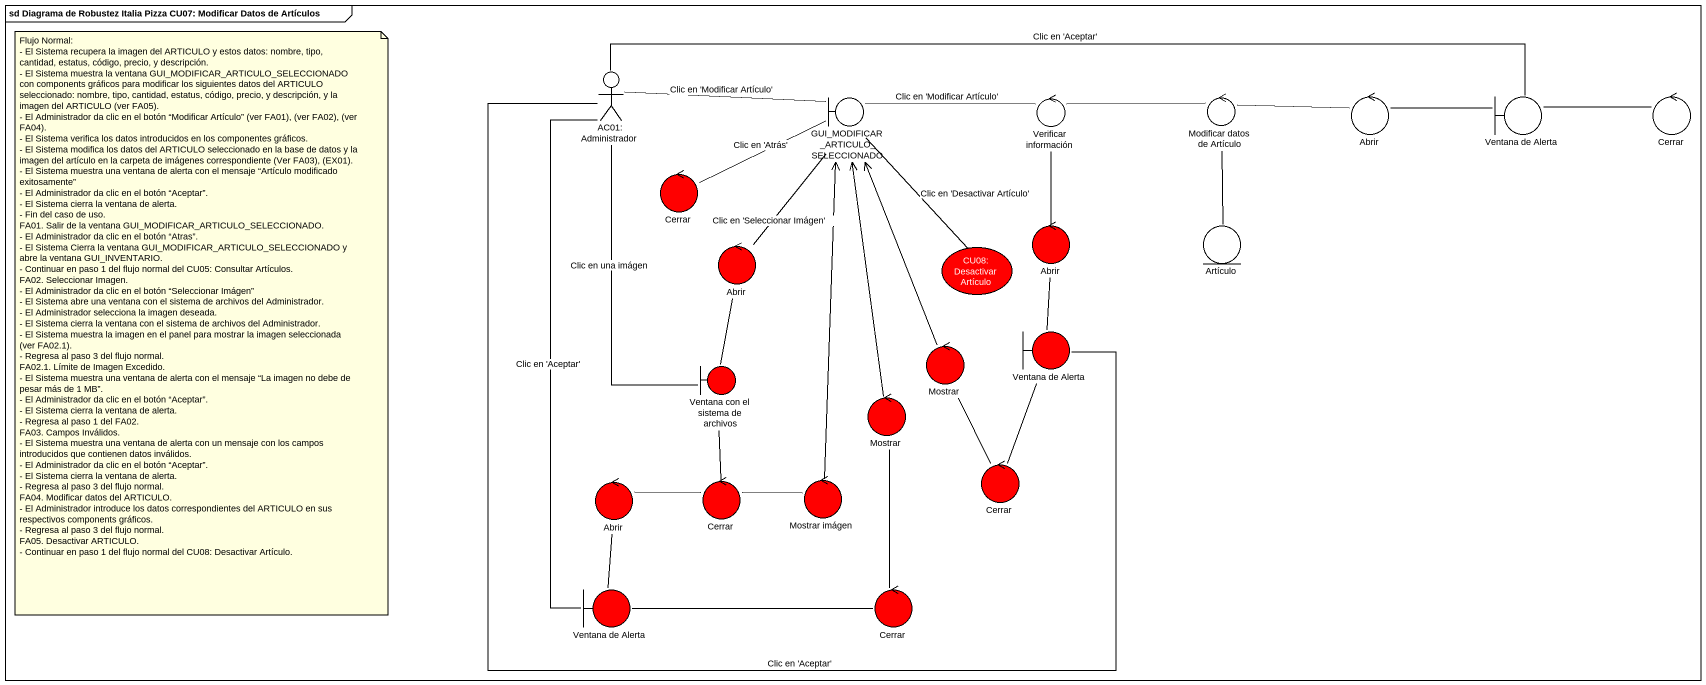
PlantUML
@startuml
mainframe sd Diagrama de Robustez Italia Pizza CU07: Modificar Datos de Artículos
actor "AC01: Administrador" as AC01_Administrador
boundary "GUI_MODIFICAR_ARTICULO_SELECCIONADO" as GUI_MODIFICAR_ARTICULO
control "Verificar información" as Verificar_información
control "Modificar datos de Artículo" as Modificar_datos_de_Artículo
control Abrir
boundary "Ventana de Alerta" as Ventana_de_Alerta
control Cerrar
control "Cerrar" as Cerrar_2 #FF0000
control "Abrir" as Abrir_2 #FF0000
usecase "CU08: Desactivar Artículo" as CU08_Desactivar_Artículo #FF0000
control "Abrir" as Abrir_3 #FF0000
entity Artículo
boundary "Ventana de Alerta" as Ventana_de_Alerta_2 #FF0000
boundary "Ventana con el sistema de archivos" as Ventana_con_el_sistema_de #FF0000
control Mostrar #FF0000
control "Mostrar" as Mostrar_2 #FF0000
control "Abrir" as Abrir_4 #FF0000
control "Cerrar" as Cerrar_3 #FF0000
control "Mostrar imágen" as Mostrar_imágen #FF0000
control "Cerrar" as Cerrar_4 #FF0000
boundary "Ventana de Alerta" as Ventana_de_Alerta_3 #FF0000
control "Cerrar" as Cerrar_5 #FF0000
AC01_Administrador -right- GUI_MODIFICAR_ARTICULO : Clic en 'Modificar Artículo'
AC01_Administrador -right- Ventana_de_Alerta : Clic en 'Aceptar'
AC01_Administrador -right- Ventana_de_Alerta_2 : Clic en 'Aceptar'
AC01_Administrador -- Ventana_con_el_sistema_de : Clic en una imágen
AC01_Administrador -- Ventana_de_Alerta_3 : Clic en 'Aceptar'
GUI_MODIFICAR_ARTICULO -right- Verificar_información : Clic en 'Modificar Artículo'
GUI_MODIFICAR_ARTICULO -left- Cerrar_2 : Clic en 'Atrás'
GUI_MODIFICAR_ARTICULO -- Abrir_2 : Clic en 'Seleccionar Imágen'
GUI_MODIFICAR_ARTICULO -- CU08_Desactivar_Artículo : Clic en 'Desactivar Artículo'
Verificar_información -right- Modificar_datos_de_Artículo
Verificar_información -- Abrir_3
Modificar_datos_de_Artículo -right- Abrir
Modificar_datos_de_Artículo -- Artículo
Abrir -right- Ventana_de_Alerta
Ventana_de_Alerta -right- Cerrar
Abrir_2 -- Ventana_con_el_sistema_de
Abrir_3 -- Ventana_de_Alerta_2
Ventana_de_Alerta_2 -- Cerrar_4
Ventana_con_el_sistema_de -- Cerrar_3
Mostrar -up-> GUI_MODIFICAR_ARTICULO
Mostrar -- Cerrar_4
Mostrar_2 -up-> GUI_MODIFICAR_ARTICULO
Mostrar_2 -- Cerrar_5
Abrir_4 -- Ventana_de_Alerta_3
Cerrar_3 -left- Abrir_4
Cerrar_3 -right- Mostrar_imágen
Mostrar_imágen -up-> GUI_MODIFICAR_ARTICULO
Ventana_de_Alerta_3 -right- Cerrar_5
note as N1
  Flujo Normal:
  - El Sistema recupera la imagen del ARTICULO y estos datos: nombre, tipo, cantidad, estatus, código, precio, y descripción.
  - El Sistema muestra la ventana GUI_MODIFICAR_ARTICULO_SELECCIONADO con components gráficos para modificar los siguientes datos del ARTICULO seleccionado: nombre, tipo, cantidad, estatus, código, precio, y descripción, y la imagen del ARTICULO (ver FA05).
  - El Administrador da clic en el botón “Modificar Artículo” (ver FA01), (ver FA02), (ver FA04).
  - El Sistema verifica los datos introducidos en los componentes gráficos.
  - El Sistema modifica los datos del ARTICULO seleccionado en la base de datos y la imagen del artículo en la carpeta de imágenes correspondiente (Ver FA03), (EX01).
  - El Sistema muestra una ventana de alerta con el mensaje “Artículo modificado exitosamente”
  - El Administrador da clic en el botón “Aceptar”.
  - El Sistema cierra la ventana de alerta.
  - Fin del caso de uso.
  FA01. Salir de la ventana GUI_MODIFICAR_ARTICULO_SELECCIONADO.
  - El Administrador da clic en el botón “Atras”.
  - El Sistema Cierra la ventana GUI_MODIFICAR_ARTICULO_SELECCIONADO y abre la ventana GUI_INVENTARIO.
  - Continuar en paso 1 del flujo normal del CU05: Consultar Artículos.
  FA02. Seleccionar Imagen.
  - El Administrador da clic en el botón “Seleccionar Imágen”
  - El Sistema abre una ventana con el sistema de archivos del Administrador.
  - El Administrador selecciona la imagen deseada.
  - El Sistema cierra la ventana con el sistema de archivos del Administrador.
  - El Sistema muestra la imagen en el panel para mostrar la imagen seleccionada (ver FA02.1).
  - Regresa al paso 3 del flujo normal.
  FA02.1. Límite de Imagen Excedido.
  - El Sistema muestra una ventana de alerta con el mensaje “La imagen no debe de pesar más de 1 MB”.
  - El Administrador da clic en el botón “Aceptar”.
  - El Sistema cierra la ventana de alerta.
  - Regresa al paso 1 del FA02.
  FA03. Campos Inválidos.
  - El Sistema muestra una ventana de alerta con un mensaje con los campos introducidos que contienen datos inválidos.
  - El Administrador da clic en el botón “Aceptar”.
  - El Sistema cierra la ventana de alerta.
  - Regresa al paso 3 del flujo normal.
  FA04. Modificar datos del ARTICULO.
  - El Administrador introduce los datos correspondientes del ARTICULO en sus respectivos components gráficos.
  - Regresa al paso 3 del flujo normal.
  FA05. Desactivar ARTICULO.
  - Continuar en paso 1 del flujo normal del CU08: Desactivar Artículo.
end note
@enduml
